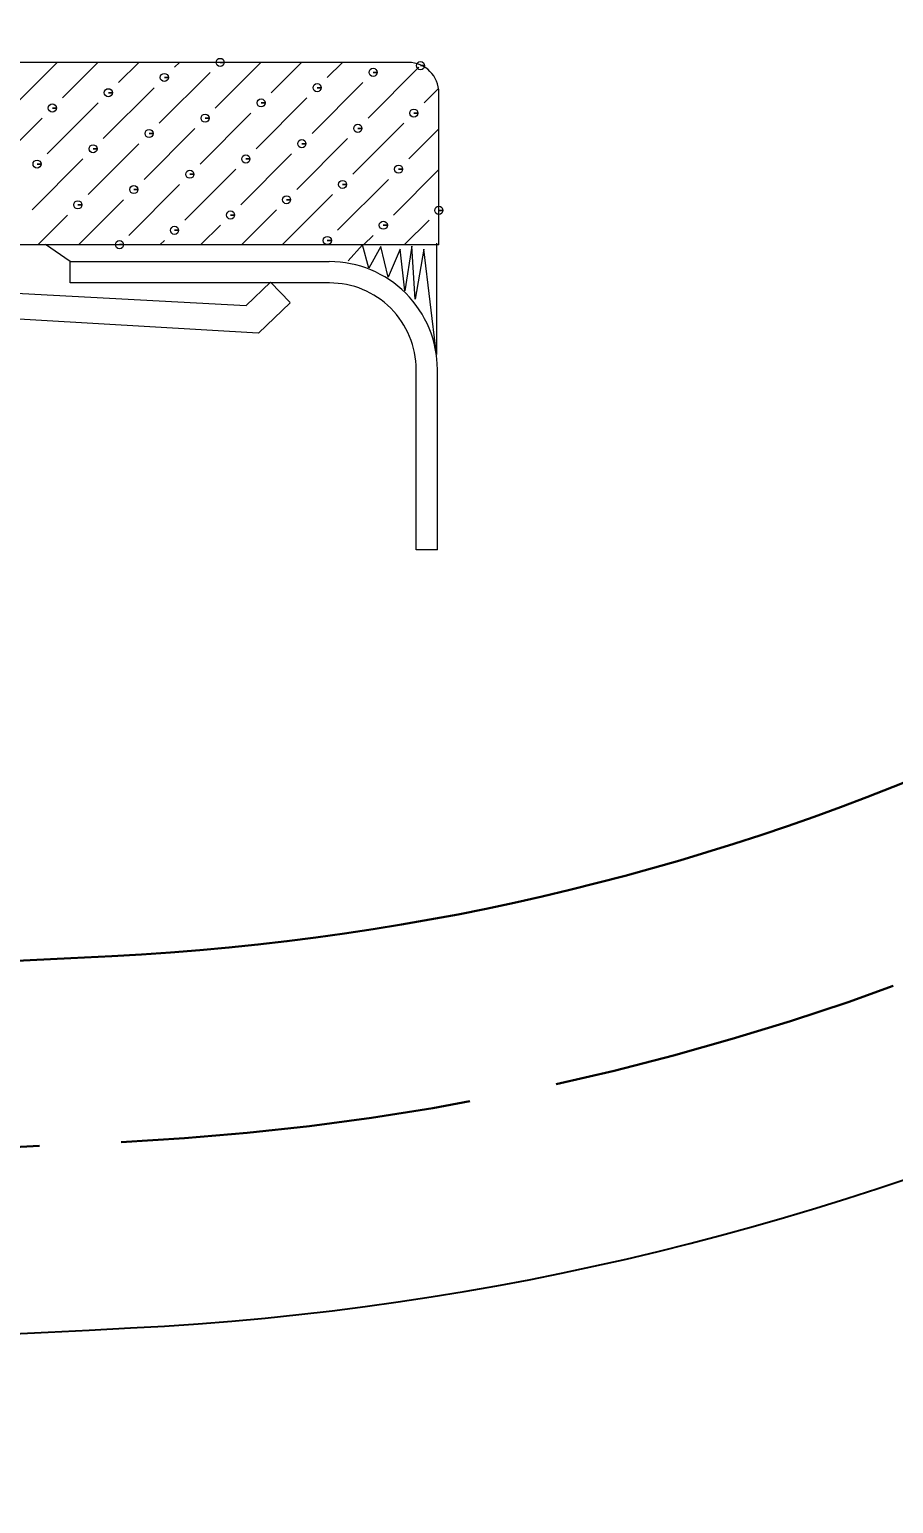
# Model space of a CAD drawing. Header units: millimetres. Extents: x 6405 to 7043, y 327 to 1007.
# Drawn here: x 6825.5 to 6855, y 503.8 to 554.1 of the extents above; entities that cross this region are included whole.
import ezdxf

# ---------------------------------------------------------------- set-up
doc = ezdxf.new("R2010")
doc.units = ezdxf.units.MM
doc.linetypes.add('ACAD_ISO02W100', pattern=[15, 12, -3])
doc.layers.add('尺寸標注', color=1, linetype='Continuous', lineweight=30)
doc.layers.add('虚线', color=2, linetype='ACAD_ISO02W100', lineweight=30)
doc.styles.add('DIM', font='txt.shx', dxfattribs={"width": 0.7, "bigfont": 'chineset.shx'})
doc.dimstyles.new('9.8', dxfattribs={"dimscale": 9.8, "dimtxt": 2.5, "dimasz": 1.8, "dimexe": 1.6, "dimexo": 0.625, "dimtad": 1, "dimdec": 0, "dimdsep": 46, "dimlunit": 6, "dimtxsty": 'DIM', "dimcen": 0, "dimclrd": 1, "dimclre": 1, "dimclrt": 3, "dimadec": 1, "dimazin": 1, "dimtfac": 1, "dimtdec": 0, "dimtofl": 0, "dimtmove": 0, "dimatfit": 3, "dimfxl": 1, "dimtolj": 1, "dimlwd": 13, "dimlwe": 13, "dimarcsym": 0})

# ---------------------------------------------------------------- blocks, each defined once
blk = doc.blocks.new('*D12')
at = {"color": 1, "lineweight": 13}
for p, q in [((6567.607, 685.296), (6567.607, 432.93)), ((6909.907, 685.296), (6909.907, 432.93)), ((6585.247, 448.61), (6892.267, 448.61))]:
    blk.add_line(p, q, dxfattribs=at)
at = {"color": 1}
for points in [[(6585.247, 451.55), (6585.247, 445.67), (6567.607, 448.61)], [(6892.267, 451.55), (6892.267, 445.67), (6909.907, 448.61)]]:
    blk.add_solid(points, dxfattribs=at)
at = {"layer": 'Defpoints', "color": 0}
for p in [(6567.607, 691.421), (6909.907, 691.421), (6909.907, 448.61)]:
    blk.add_point(p, dxfattribs=at)
at = {"color": 3, "insert": (6738.757, 466.985), "char_height": 24.5, "attachment_point": 5, "style": 'DIM'}
blk.add_mtext('\\A1;342.3', dxfattribs=at)
blk = doc.blocks.new('*D7')
at = {"color": 1, "lineweight": 13}
for p, q in [((6554.907, 685.296), (6554.907, 326.922)), ((6922.607, 685.296), (6922.607, 326.922)), ((6572.547, 342.602), (6904.967, 342.602))]:
    blk.add_line(p, q, dxfattribs=at)
at = {"color": 1}
for points in [[(6572.547, 345.542), (6572.547, 339.662), (6554.907, 342.602)], [(6904.967, 345.542), (6904.967, 339.662), (6922.607, 342.602)]]:
    blk.add_solid(points, dxfattribs=at)
at = {"layer": 'Defpoints', "color": 0}
for p in [(6554.907, 691.421), (6922.607, 691.421), (6922.607, 342.602)]:
    blk.add_point(p, dxfattribs=at)
at = {"color": 3, "insert": (6731.386, 360.977), "char_height": 24.5, "attachment_point": 5, "style": 'DIM'}
blk.add_mtext('\\A1;367.7', dxfattribs=at)
blk = doc.blocks.new('*D6')
at = {"color": 1, "lineweight": 13}
for p, q in [((6561.257, 685.296), (6561.257, 390.066)), ((6916.257, 685.296), (6916.257, 390.066)), ((6578.897, 405.746), (6898.617, 405.746))]:
    blk.add_line(p, q, dxfattribs=at)
at = {"color": 1}
for points in [[(6578.897, 408.686), (6578.897, 402.806), (6561.257, 405.746)], [(6898.617, 408.686), (6898.617, 402.806), (6916.257, 405.746)]]:
    blk.add_solid(points, dxfattribs=at)
at = {"layer": 'Defpoints', "color": 0}
for p in [(6561.257, 691.421), (6916.257, 691.421), (6916.257, 405.746)]:
    blk.add_point(p, dxfattribs=at)
at = {"color": 3, "insert": (6727.782, 424.121), "char_height": 24.5, "attachment_point": 5, "style": 'DIM'}
blk.add_mtext('\\A1;355', dxfattribs=at)

msp = doc.modelspace()

# ---------------------------------------------------------------- linework, layer by layer
at = {"linetype": 'Continuous'}
msp.add_lwpolyline([(6557.159, 601.243, 0.385251), (6648.579, 509.823, 0.024977), (6828.934, 509.823, 0.385251), (6920.354, 601.243, 0.024977), (6920.354, 781.599, 0.385251), (6828.934, 873.019, 0.024977), (6648.579, 873.019, 0.385251), (6557.159, 781.599, 0.024977)], format="xyb", close=True, dxfattribs=at)
at = {"color": 1, "lineweight": 9}
for points in [[(6838.427, 553.011), (6838.427, 553.011), (6810.412, 553.011), (6810.412, 553.011)], [(6824.701, 551.282), (6824.701, 551.282), (6826.431, 553.013), (6826.431, 553.013)], [(6826.613, 551.803), (6826.613, 551.803), (6827.823, 553.013), (6827.823, 553.013)], [(6828.526, 552.325), (6828.526, 552.325), (6829.213, 553.013), (6829.213, 553.013)], [(6830.439, 552.848), (6830.439, 552.848), (6830.605, 553.013), (6830.605, 553.013)], [(6831.83, 551.456), (6831.83, 551.456), (6833.387, 553.013), (6833.387, 553.013)], [(6833.743, 551.978), (6833.743, 551.978), (6834.778, 553.013), (6834.778, 553.013)], [(6835.655, 552.499), (6835.655, 552.499), (6836.169, 553.013), (6836.169, 553.013)], [(6837.046, 551.109), (6837.046, 551.109), (6838.785, 552.848), (6838.785, 552.848)], [(6829.917, 550.935), (6829.917, 550.935), (6831.655, 552.674), (6831.655, 552.674)], [(6828.005, 550.413), (6828.005, 550.413), (6829.743, 552.151), (6829.743, 552.151)], [(6835.133, 550.586), (6835.133, 550.586), (6836.872, 552.325), (6836.872, 552.325)], [(6838.959, 551.63), (6838.959, 551.63), (6839.431, 552.102), (6839.431, 552.102)], [(6839.464, 546.792), (6839.464, 546.792), (6839.464, 551.973), (6839.464, 551.973)], [(6826.091, 549.892), (6826.091, 549.892), (6827.83, 551.63), (6827.83, 551.63)], [(6833.221, 550.066), (6833.221, 550.066), (6834.96, 551.803), (6834.96, 551.803)], [(6824.178, 549.369), (6824.178, 549.369), (6825.917, 551.109), (6825.917, 551.109)], [(6831.308, 549.543), (6831.308, 549.543), (6833.047, 551.282), (6833.047, 551.282)], [(6836.525, 549.196), (6836.525, 549.196), (6838.264, 550.935), (6838.264, 550.935)], [(6829.396, 549.022), (6829.396, 549.022), (6831.134, 550.76), (6831.134, 550.76)], [(6834.612, 548.674), (6834.612, 548.674), (6836.351, 550.413), (6836.351, 550.413)], [(6838.437, 549.717), (6838.437, 549.717), (6839.466, 550.746), (6839.466, 550.746)], [(6827.483, 548.5), (6827.483, 548.5), (6829.222, 550.239), (6829.222, 550.239)], [(6832.699, 548.153), (6832.699, 548.153), (6834.438, 549.892), (6834.438, 549.892)], [(6825.57, 547.979), (6825.57, 547.979), (6827.309, 549.717), (6827.309, 549.717)], [(6830.787, 547.631), (6830.787, 547.631), (6832.526, 549.369), (6832.526, 549.369)], [(6837.916, 547.804), (6837.916, 547.804), (6839.466, 549.355), (6839.466, 549.355)], [(6828.873, 547.11), (6828.873, 547.11), (6830.612, 548.849), (6830.612, 548.849)], [(6836.003, 547.283), (6836.003, 547.283), (6837.742, 549.022), (6837.742, 549.022)], [(6827.167, 546.794), (6827.167, 546.794), (6828.699, 548.326), (6828.699, 548.326)], [(6834.122, 546.794), (6834.122, 546.794), (6835.829, 548.5), (6835.829, 548.5)], [(6832.732, 546.794), (6832.732, 546.794), (6833.916, 547.979), (6833.916, 547.979)], [(6825.776, 546.794), (6825.776, 546.794), (6826.787, 547.804), (6826.787, 547.804)], [(6831.341, 546.794), (6831.341, 546.794), (6832.004, 547.457), (6832.004, 547.457)], [(6838.296, 546.794), (6838.296, 546.794), (6839.134, 547.631), (6839.134, 547.631)], [(6829.949, 546.794), (6829.949, 546.794), (6830.091, 546.935), (6830.091, 546.935)], [(6836.904, 546.794), (6836.904, 546.794), (6837.221, 547.11), (6837.221, 547.11)], [(6810.877, 546.794), (6810.877, 546.794), (6839.464, 546.794), (6839.464, 546.794)], [(6826.873, 546.215), (6826.873, 546.215), (6826.027, 546.794), (6826.027, 546.794)], [(6826.872, 546.215), (6826.872, 546.215), (6835.723, 546.215), (6835.723, 546.215)], [(6826.873, 545.488), (6826.873, 545.488), (6826.873, 546.214), (6826.873, 546.214)], [(6813.35, 545.759), (6813.35, 545.759), (6832.884, 544.713), (6832.884, 544.713)], [(6835.723, 545.488), (6835.723, 545.488), (6826.872, 545.488), (6826.872, 545.488)], [(6832.885, 544.714), (6832.885, 544.714), (6833.714, 545.512), (6833.714, 545.512)], [(6833.713, 545.512), (6833.713, 545.512), (6834.384, 544.814), (6834.384, 544.814)], [(6833.299, 543.771), (6833.299, 543.771), (6812.833, 544.963), (6812.833, 544.963)], [(6834.384, 544.812), (6834.384, 544.812), (6833.3, 543.77), (6833.3, 543.77)], [(6838.688, 536.378), (6838.688, 536.378), (6838.688, 542.53), (6838.688, 542.53)], [(6839.413, 542.53), (6839.413, 542.53), (6839.413, 536.378), (6839.413, 536.378)], [(6839.419, 536.378), (6839.419, 536.378), (6838.693, 536.378), (6838.693, 536.378)]]:
    msp.add_open_spline(points, degree=3, dxfattribs=at)
for points, knots in [([(6831.996, 553.014), (6831.996, 553.014), (6832.135, 553.014), (6832.135, 553.014), (6832.135, 553.014), (6832.135, 553.09), (6832.073, 553.152), (6831.996, 553.152), (6831.996, 553.152), (6831.92, 553.152), (6831.858, 553.09), (6831.858, 553.014), (6831.858, 553.014), (6831.858, 552.937), (6831.92, 552.875), (6831.996, 552.875), (6831.996, 552.875), (6832.073, 552.875), (6832.135, 552.937), (6832.135, 553.014), (6832.135, 553.014), (6832.135, 553.014), (6831.996, 553.014), (6831.996, 553.014)], [0, 0, 0, 0, 0.142857, 0.142857, 0.142857, 0.142857, 0.285714, 0.285714, 0.285714, 0.285714, 0.428571, 0.428571, 0.428571, 0.428571, 0.571429, 0.571429, 0.571429, 0.571429, 0.714286, 0.714286, 0.714286, 0.714286, 1, 1, 1, 1]), ([(6839.466, 551.975), (6839.466, 552.25), (6839.356, 552.514), (6839.161, 552.708), (6839.161, 552.708), (6838.966, 552.903), (6838.703, 553.013), (6838.427, 553.013)], [0, 0, 0, 0, 0.333333, 0.333333, 0.333333, 0.333333, 1, 1, 1, 1]), ([(6838.841, 552.903), (6838.841, 552.903), (6838.98, 552.903), (6838.98, 552.903), (6838.98, 552.903), (6838.98, 552.979), (6838.917, 553.041), (6838.841, 553.041), (6838.841, 553.041), (6838.764, 553.041), (6838.702, 552.979), (6838.702, 552.903), (6838.702, 552.903), (6838.702, 552.826), (6838.764, 552.764), (6838.841, 552.764), (6838.841, 552.764), (6838.917, 552.764), (6838.98, 552.826), (6838.98, 552.903), (6838.98, 552.903), (6838.98, 552.903), (6838.841, 552.903), (6838.841, 552.903)], [0, 0, 0, 0, 0.142857, 0.142857, 0.142857, 0.142857, 0.285714, 0.285714, 0.285714, 0.285714, 0.428571, 0.428571, 0.428571, 0.428571, 0.571429, 0.571429, 0.571429, 0.571429, 0.714286, 0.714286, 0.714286, 0.714286, 1, 1, 1, 1]), ([(6830.091, 552.5), (6830.091, 552.5), (6830.229, 552.5), (6830.229, 552.5), (6830.229, 552.5), (6830.229, 552.576), (6830.167, 552.639), (6830.091, 552.639), (6830.091, 552.639), (6830.014, 552.639), (6829.952, 552.576), (6829.952, 552.5), (6829.952, 552.5), (6829.952, 552.423), (6830.014, 552.361), (6830.091, 552.361), (6830.091, 552.361), (6830.167, 552.361), (6830.229, 552.423), (6830.229, 552.5), (6830.229, 552.5), (6830.229, 552.5), (6830.091, 552.5), (6830.091, 552.5)], [0, 0, 0, 0, 0.142857, 0.142857, 0.142857, 0.142857, 0.285714, 0.285714, 0.285714, 0.285714, 0.428571, 0.428571, 0.428571, 0.428571, 0.571429, 0.571429, 0.571429, 0.571429, 0.714286, 0.714286, 0.714286, 0.714286, 1, 1, 1, 1]), ([(6837.221, 552.674), (6837.221, 552.674), (6837.359, 552.674), (6837.359, 552.674), (6837.359, 552.674), (6837.359, 552.75), (6837.297, 552.813), (6837.221, 552.813), (6837.221, 552.813), (6837.144, 552.813), (6837.082, 552.75), (6837.082, 552.674), (6837.082, 552.674), (6837.082, 552.597), (6837.144, 552.535), (6837.221, 552.535), (6837.221, 552.535), (6837.297, 552.535), (6837.359, 552.597), (6837.359, 552.674), (6837.359, 552.674), (6837.359, 552.674), (6837.221, 552.674), (6837.221, 552.674)], [0, 0, 0, 0, 0.142857, 0.142857, 0.142857, 0.142857, 0.285714, 0.285714, 0.285714, 0.285714, 0.428571, 0.428571, 0.428571, 0.428571, 0.571429, 0.571429, 0.571429, 0.571429, 0.714286, 0.714286, 0.714286, 0.714286, 1, 1, 1, 1]), ([(6828.178, 551.978), (6828.178, 551.978), (6828.316, 551.978), (6828.316, 551.978), (6828.316, 551.978), (6828.316, 552.055), (6828.254, 552.117), (6828.178, 552.117), (6828.178, 552.117), (6828.101, 552.117), (6828.039, 552.055), (6828.039, 551.978), (6828.039, 551.978), (6828.039, 551.902), (6828.101, 551.839), (6828.178, 551.839), (6828.178, 551.839), (6828.254, 551.839), (6828.316, 551.902), (6828.316, 551.978), (6828.316, 551.978), (6828.316, 551.978), (6828.178, 551.978), (6828.178, 551.978)], [0, 0, 0, 0, 0.142857, 0.142857, 0.142857, 0.142857, 0.285714, 0.285714, 0.285714, 0.285714, 0.428571, 0.428571, 0.428571, 0.428571, 0.571429, 0.571429, 0.571429, 0.571429, 0.714286, 0.714286, 0.714286, 0.714286, 1, 1, 1, 1]), ([(6835.307, 552.151), (6835.307, 552.151), (6835.446, 552.151), (6835.446, 552.151), (6835.446, 552.151), (6835.446, 552.228), (6835.384, 552.29), (6835.307, 552.29), (6835.307, 552.29), (6835.231, 552.29), (6835.169, 552.228), (6835.169, 552.151), (6835.169, 552.151), (6835.169, 552.075), (6835.231, 552.013), (6835.307, 552.013), (6835.307, 552.013), (6835.384, 552.013), (6835.446, 552.075), (6835.446, 552.151), (6835.446, 552.151), (6835.446, 552.151), (6835.307, 552.151), (6835.307, 552.151)], [0, 0, 0, 0, 0.142857, 0.142857, 0.142857, 0.142857, 0.285714, 0.285714, 0.285714, 0.285714, 0.428571, 0.428571, 0.428571, 0.428571, 0.571429, 0.571429, 0.571429, 0.571429, 0.714286, 0.714286, 0.714286, 0.714286, 1, 1, 1, 1]), ([(6826.266, 551.456), (6826.266, 551.456), (6826.404, 551.456), (6826.404, 551.456), (6826.404, 551.456), (6826.404, 551.533), (6826.342, 551.595), (6826.266, 551.595), (6826.266, 551.595), (6826.189, 551.595), (6826.127, 551.533), (6826.127, 551.456), (6826.127, 551.456), (6826.127, 551.38), (6826.189, 551.318), (6826.266, 551.318), (6826.266, 551.318), (6826.342, 551.318), (6826.404, 551.38), (6826.404, 551.456), (6826.404, 551.456), (6826.404, 551.456), (6826.266, 551.456), (6826.266, 551.456)], [0, 0, 0, 0, 0.142857, 0.142857, 0.142857, 0.142857, 0.285714, 0.285714, 0.285714, 0.285714, 0.428571, 0.428571, 0.428571, 0.428571, 0.571429, 0.571429, 0.571429, 0.571429, 0.714286, 0.714286, 0.714286, 0.714286, 1, 1, 1, 1]), ([(6833.396, 551.631), (6833.396, 551.631), (6833.534, 551.631), (6833.534, 551.631), (6833.534, 551.631), (6833.534, 551.707), (6833.472, 551.77), (6833.396, 551.77), (6833.396, 551.77), (6833.319, 551.77), (6833.257, 551.707), (6833.257, 551.631), (6833.257, 551.631), (6833.257, 551.554), (6833.319, 551.492), (6833.396, 551.492), (6833.396, 551.492), (6833.472, 551.492), (6833.534, 551.554), (6833.534, 551.631), (6833.534, 551.631), (6833.534, 551.631), (6833.396, 551.631), (6833.396, 551.631)], [0, 0, 0, 0, 0.142857, 0.142857, 0.142857, 0.142857, 0.285714, 0.285714, 0.285714, 0.285714, 0.428571, 0.428571, 0.428571, 0.428571, 0.571429, 0.571429, 0.571429, 0.571429, 0.714286, 0.714286, 0.714286, 0.714286, 1, 1, 1, 1]), ([(6838.611, 551.282), (6838.611, 551.282), (6838.75, 551.282), (6838.75, 551.282), (6838.75, 551.282), (6838.75, 551.359), (6838.688, 551.421), (6838.611, 551.421), (6838.611, 551.421), (6838.535, 551.421), (6838.472, 551.359), (6838.472, 551.282), (6838.472, 551.282), (6838.472, 551.206), (6838.535, 551.144), (6838.611, 551.144), (6838.611, 551.144), (6838.688, 551.144), (6838.75, 551.206), (6838.75, 551.282), (6838.75, 551.282), (6838.75, 551.282), (6838.611, 551.282), (6838.611, 551.282)], [0, 0, 0, 0, 0.142857, 0.142857, 0.142857, 0.142857, 0.285714, 0.285714, 0.285714, 0.285714, 0.428571, 0.428571, 0.428571, 0.428571, 0.571429, 0.571429, 0.571429, 0.571429, 0.714286, 0.714286, 0.714286, 0.714286, 1, 1, 1, 1]), ([(6831.482, 551.109), (6831.482, 551.109), (6831.621, 551.109), (6831.621, 551.109), (6831.621, 551.109), (6831.621, 551.186), (6831.559, 551.248), (6831.482, 551.248), (6831.482, 551.248), (6831.406, 551.248), (6831.344, 551.186), (6831.344, 551.109), (6831.344, 551.109), (6831.344, 551.033), (6831.406, 550.97), (6831.482, 550.97), (6831.482, 550.97), (6831.559, 550.97), (6831.621, 551.033), (6831.621, 551.109), (6831.621, 551.109), (6831.621, 551.109), (6831.482, 551.109), (6831.482, 551.109)], [0, 0, 0, 0, 0.142857, 0.142857, 0.142857, 0.142857, 0.285714, 0.285714, 0.285714, 0.285714, 0.428571, 0.428571, 0.428571, 0.428571, 0.571429, 0.571429, 0.571429, 0.571429, 0.714286, 0.714286, 0.714286, 0.714286, 1, 1, 1, 1]), ([(6836.699, 550.761), (6836.699, 550.761), (6836.838, 550.761), (6836.838, 550.761), (6836.838, 550.761), (6836.838, 550.837), (6836.775, 550.9), (6836.699, 550.9), (6836.699, 550.9), (6836.623, 550.9), (6836.56, 550.837), (6836.56, 550.761), (6836.56, 550.761), (6836.56, 550.684), (6836.623, 550.622), (6836.699, 550.622), (6836.699, 550.622), (6836.775, 550.622), (6836.838, 550.684), (6836.838, 550.761), (6836.838, 550.761), (6836.838, 550.761), (6836.699, 550.761), (6836.699, 550.761)], [0, 0, 0, 0, 0.142857, 0.142857, 0.142857, 0.142857, 0.285714, 0.285714, 0.285714, 0.285714, 0.428571, 0.428571, 0.428571, 0.428571, 0.571429, 0.571429, 0.571429, 0.571429, 0.714286, 0.714286, 0.714286, 0.714286, 1, 1, 1, 1]), ([(6829.569, 550.586), (6829.569, 550.586), (6829.708, 550.586), (6829.708, 550.586), (6829.708, 550.586), (6829.708, 550.663), (6829.646, 550.725), (6829.569, 550.725), (6829.569, 550.725), (6829.493, 550.725), (6829.431, 550.663), (6829.431, 550.586), (6829.431, 550.586), (6829.431, 550.51), (6829.493, 550.448), (6829.569, 550.448), (6829.569, 550.448), (6829.646, 550.448), (6829.708, 550.51), (6829.708, 550.586), (6829.708, 550.586), (6829.708, 550.586), (6829.569, 550.586), (6829.569, 550.586)], [0, 0, 0, 0, 0.142857, 0.142857, 0.142857, 0.142857, 0.285714, 0.285714, 0.285714, 0.285714, 0.428571, 0.428571, 0.428571, 0.428571, 0.571429, 0.571429, 0.571429, 0.571429, 0.714286, 0.714286, 0.714286, 0.714286, 1, 1, 1, 1]), ([(6834.786, 550.239), (6834.786, 550.239), (6834.924, 550.239), (6834.924, 550.239), (6834.924, 550.239), (6834.924, 550.316), (6834.862, 550.378), (6834.786, 550.378), (6834.786, 550.378), (6834.709, 550.378), (6834.647, 550.316), (6834.647, 550.239), (6834.647, 550.239), (6834.647, 550.163), (6834.709, 550.1), (6834.786, 550.1), (6834.786, 550.1), (6834.862, 550.1), (6834.924, 550.163), (6834.924, 550.239), (6834.924, 550.239), (6834.924, 550.239), (6834.786, 550.239), (6834.786, 550.239)], [0, 0, 0, 0, 0.142857, 0.142857, 0.142857, 0.142857, 0.285714, 0.285714, 0.285714, 0.285714, 0.428571, 0.428571, 0.428571, 0.428571, 0.571429, 0.571429, 0.571429, 0.571429, 0.714286, 0.714286, 0.714286, 0.714286, 1, 1, 1, 1]), ([(6827.656, 550.066), (6827.656, 550.066), (6827.795, 550.066), (6827.795, 550.066), (6827.795, 550.066), (6827.795, 550.143), (6827.732, 550.205), (6827.656, 550.205), (6827.656, 550.205), (6827.58, 550.205), (6827.517, 550.143), (6827.517, 550.066), (6827.517, 550.066), (6827.517, 549.99), (6827.58, 549.928), (6827.656, 549.928), (6827.656, 549.928), (6827.732, 549.928), (6827.795, 549.99), (6827.795, 550.066), (6827.795, 550.066), (6827.795, 550.066), (6827.656, 550.066), (6827.656, 550.066)], [0, 0, 0, 0, 0.142857, 0.142857, 0.142857, 0.142857, 0.285714, 0.285714, 0.285714, 0.285714, 0.428571, 0.428571, 0.428571, 0.428571, 0.571429, 0.571429, 0.571429, 0.571429, 0.714286, 0.714286, 0.714286, 0.714286, 1, 1, 1, 1]), ([(6832.873, 549.718), (6832.873, 549.718), (6833.012, 549.718), (6833.012, 549.718), (6833.012, 549.718), (6833.012, 549.794), (6832.949, 549.856), (6832.873, 549.856), (6832.873, 549.856), (6832.796, 549.856), (6832.734, 549.794), (6832.734, 549.718), (6832.734, 549.718), (6832.734, 549.641), (6832.796, 549.579), (6832.873, 549.579), (6832.873, 549.579), (6832.949, 549.579), (6833.012, 549.641), (6833.012, 549.718), (6833.012, 549.718), (6833.012, 549.718), (6832.873, 549.718), (6832.873, 549.718)], [0, 0, 0, 0, 0.142857, 0.142857, 0.142857, 0.142857, 0.285714, 0.285714, 0.285714, 0.285714, 0.428571, 0.428571, 0.428571, 0.428571, 0.571429, 0.571429, 0.571429, 0.571429, 0.714286, 0.714286, 0.714286, 0.714286, 1, 1, 1, 1]), ([(6825.743, 549.544), (6825.743, 549.544), (6825.882, 549.544), (6825.882, 549.544), (6825.882, 549.544), (6825.882, 549.62), (6825.819, 549.682), (6825.743, 549.682), (6825.743, 549.682), (6825.666, 549.682), (6825.604, 549.62), (6825.604, 549.544), (6825.604, 549.544), (6825.604, 549.467), (6825.666, 549.405), (6825.743, 549.405), (6825.743, 549.405), (6825.819, 549.405), (6825.882, 549.467), (6825.882, 549.544), (6825.882, 549.544), (6825.882, 549.544), (6825.743, 549.544), (6825.743, 549.544)], [0, 0, 0, 0, 0.142857, 0.142857, 0.142857, 0.142857, 0.285714, 0.285714, 0.285714, 0.285714, 0.428571, 0.428571, 0.428571, 0.428571, 0.571429, 0.571429, 0.571429, 0.571429, 0.714286, 0.714286, 0.714286, 0.714286, 1, 1, 1, 1]), ([(6830.961, 549.196), (6830.961, 549.196), (6831.099, 549.196), (6831.099, 549.196), (6831.099, 549.196), (6831.099, 549.273), (6831.037, 549.335), (6830.961, 549.335), (6830.961, 549.335), (6830.884, 549.335), (6830.822, 549.273), (6830.822, 549.196), (6830.822, 549.196), (6830.822, 549.12), (6830.884, 549.058), (6830.961, 549.058), (6830.961, 549.058), (6831.037, 549.058), (6831.099, 549.12), (6831.099, 549.196), (6831.099, 549.196), (6831.099, 549.196), (6830.961, 549.196), (6830.961, 549.196)], [0, 0, 0, 0, 0.142857, 0.142857, 0.142857, 0.142857, 0.285714, 0.285714, 0.285714, 0.285714, 0.428571, 0.428571, 0.428571, 0.428571, 0.571429, 0.571429, 0.571429, 0.571429, 0.714286, 0.714286, 0.714286, 0.714286, 1, 1, 1, 1]), ([(6838.09, 549.37), (6838.09, 549.37), (6838.228, 549.37), (6838.228, 549.37), (6838.228, 549.37), (6838.228, 549.446), (6838.166, 549.508), (6838.09, 549.508), (6838.09, 549.508), (6838.013, 549.508), (6837.951, 549.446), (6837.951, 549.37), (6837.951, 549.37), (6837.951, 549.293), (6838.013, 549.231), (6838.09, 549.231), (6838.09, 549.231), (6838.166, 549.231), (6838.228, 549.293), (6838.228, 549.37), (6838.228, 549.37), (6838.228, 549.37), (6838.09, 549.37), (6838.09, 549.37)], [0, 0, 0, 0, 0.142857, 0.142857, 0.142857, 0.142857, 0.285714, 0.285714, 0.285714, 0.285714, 0.428571, 0.428571, 0.428571, 0.428571, 0.571429, 0.571429, 0.571429, 0.571429, 0.714286, 0.714286, 0.714286, 0.714286, 1, 1, 1, 1]), ([(6836.177, 548.849), (6836.177, 548.849), (6836.316, 548.849), (6836.316, 548.849), (6836.316, 548.849), (6836.316, 548.925), (6836.254, 548.988), (6836.177, 548.988), (6836.177, 548.988), (6836.101, 548.988), (6836.039, 548.925), (6836.039, 548.849), (6836.039, 548.849), (6836.039, 548.773), (6836.101, 548.71), (6836.177, 548.71), (6836.177, 548.71), (6836.254, 548.71), (6836.316, 548.773), (6836.316, 548.849), (6836.316, 548.849), (6836.316, 548.849), (6836.177, 548.849), (6836.177, 548.849)], [0, 0, 0, 0, 0.142857, 0.142857, 0.142857, 0.142857, 0.285714, 0.285714, 0.285714, 0.285714, 0.428571, 0.428571, 0.428571, 0.428571, 0.571429, 0.571429, 0.571429, 0.571429, 0.714286, 0.714286, 0.714286, 0.714286, 1, 1, 1, 1]), ([(6829.048, 548.675), (6829.048, 548.675), (6829.186, 548.675), (6829.186, 548.675), (6829.186, 548.675), (6829.186, 548.751), (6829.124, 548.813), (6829.048, 548.813), (6829.048, 548.813), (6828.971, 548.813), (6828.909, 548.751), (6828.909, 548.675), (6828.909, 548.675), (6828.909, 548.598), (6828.971, 548.536), (6829.048, 548.536), (6829.048, 548.536), (6829.124, 548.536), (6829.186, 548.598), (6829.186, 548.675), (6829.186, 548.675), (6829.186, 548.675), (6829.048, 548.675), (6829.048, 548.675)], [0, 0, 0, 0, 0.142857, 0.142857, 0.142857, 0.142857, 0.285714, 0.285714, 0.285714, 0.285714, 0.428571, 0.428571, 0.428571, 0.428571, 0.571429, 0.571429, 0.571429, 0.571429, 0.714286, 0.714286, 0.714286, 0.714286, 1, 1, 1, 1]), ([(6834.264, 548.326), (6834.264, 548.326), (6834.403, 548.326), (6834.403, 548.326), (6834.403, 548.326), (6834.403, 548.403), (6834.341, 548.465), (6834.264, 548.465), (6834.264, 548.465), (6834.188, 548.465), (6834.126, 548.403), (6834.126, 548.326), (6834.126, 548.326), (6834.126, 548.25), (6834.188, 548.188), (6834.264, 548.188), (6834.264, 548.188), (6834.341, 548.188), (6834.403, 548.25), (6834.403, 548.326), (6834.403, 548.326), (6834.403, 548.326), (6834.264, 548.326), (6834.264, 548.326)], [0, 0, 0, 0, 0.142857, 0.142857, 0.142857, 0.142857, 0.285714, 0.285714, 0.285714, 0.285714, 0.428571, 0.428571, 0.428571, 0.428571, 0.571429, 0.571429, 0.571429, 0.571429, 0.714286, 0.714286, 0.714286, 0.714286, 1, 1, 1, 1]), ([(6827.134, 548.153), (6827.134, 548.153), (6827.273, 548.153), (6827.273, 548.153), (6827.273, 548.153), (6827.273, 548.229), (6827.211, 548.292), (6827.134, 548.292), (6827.134, 548.292), (6827.058, 548.292), (6826.996, 548.229), (6826.996, 548.153), (6826.996, 548.153), (6826.996, 548.077), (6827.058, 548.014), (6827.134, 548.014), (6827.134, 548.014), (6827.211, 548.014), (6827.273, 548.077), (6827.273, 548.153), (6827.273, 548.153), (6827.273, 548.153), (6827.134, 548.153), (6827.134, 548.153)], [0, 0, 0, 0, 0.142857, 0.142857, 0.142857, 0.142857, 0.285714, 0.285714, 0.285714, 0.285714, 0.428571, 0.428571, 0.428571, 0.428571, 0.571429, 0.571429, 0.571429, 0.571429, 0.714286, 0.714286, 0.714286, 0.714286, 1, 1, 1, 1]), ([(6832.351, 547.805), (6832.351, 547.805), (6832.49, 547.805), (6832.49, 547.805), (6832.49, 547.805), (6832.49, 547.881), (6832.428, 547.943), (6832.351, 547.943), (6832.351, 547.943), (6832.275, 547.943), (6832.212, 547.881), (6832.212, 547.805), (6832.212, 547.805), (6832.212, 547.728), (6832.275, 547.666), (6832.351, 547.666), (6832.351, 547.666), (6832.428, 547.666), (6832.49, 547.728), (6832.49, 547.805), (6832.49, 547.805), (6832.49, 547.805), (6832.351, 547.805), (6832.351, 547.805)], [0, 0, 0, 0, 0.142857, 0.142857, 0.142857, 0.142857, 0.285714, 0.285714, 0.285714, 0.285714, 0.428571, 0.428571, 0.428571, 0.428571, 0.571429, 0.571429, 0.571429, 0.571429, 0.714286, 0.714286, 0.714286, 0.714286, 1, 1, 1, 1]), ([(6839.466, 547.964), (6839.466, 547.964), (6839.604, 547.964), (6839.604, 547.964), (6839.604, 547.964), (6839.604, 548.041), (6839.542, 548.103), (6839.466, 548.103), (6839.466, 548.103), (6839.389, 548.103), (6839.327, 548.041), (6839.327, 547.964), (6839.327, 547.964), (6839.327, 547.888), (6839.389, 547.826), (6839.466, 547.826), (6839.466, 547.826), (6839.542, 547.826), (6839.604, 547.888), (6839.604, 547.964), (6839.604, 547.964), (6839.604, 547.964), (6839.466, 547.964), (6839.466, 547.964)], [0, 0, 0, 0, 0.142857, 0.142857, 0.142857, 0.142857, 0.285714, 0.285714, 0.285714, 0.285714, 0.428571, 0.428571, 0.428571, 0.428571, 0.571429, 0.571429, 0.571429, 0.571429, 0.714286, 0.714286, 0.714286, 0.714286, 1, 1, 1, 1]), ([(6830.439, 547.283), (6830.439, 547.283), (6830.578, 547.283), (6830.578, 547.283), (6830.578, 547.283), (6830.578, 547.359), (6830.516, 547.422), (6830.439, 547.422), (6830.439, 547.422), (6830.363, 547.422), (6830.301, 547.359), (6830.301, 547.283), (6830.301, 547.283), (6830.301, 547.207), (6830.363, 547.144), (6830.439, 547.144), (6830.439, 547.144), (6830.516, 547.144), (6830.578, 547.207), (6830.578, 547.283), (6830.578, 547.283), (6830.578, 547.283), (6830.439, 547.283), (6830.439, 547.283)], [0, 0, 0, 0, 0.142857, 0.142857, 0.142857, 0.142857, 0.285714, 0.285714, 0.285714, 0.285714, 0.428571, 0.428571, 0.428571, 0.428571, 0.571429, 0.571429, 0.571429, 0.571429, 0.714286, 0.714286, 0.714286, 0.714286, 1, 1, 1, 1]), ([(6837.568, 547.457), (6837.568, 547.457), (6837.707, 547.457), (6837.707, 547.457), (6837.707, 547.457), (6837.707, 547.534), (6837.644, 547.596), (6837.568, 547.596), (6837.568, 547.596), (6837.491, 547.596), (6837.429, 547.534), (6837.429, 547.457), (6837.429, 547.457), (6837.429, 547.381), (6837.491, 547.319), (6837.568, 547.319), (6837.568, 547.319), (6837.644, 547.319), (6837.707, 547.381), (6837.707, 547.457), (6837.707, 547.457), (6837.707, 547.457), (6837.568, 547.457), (6837.568, 547.457)], [0, 0, 0, 0, 0.142857, 0.142857, 0.142857, 0.142857, 0.285714, 0.285714, 0.285714, 0.285714, 0.428571, 0.428571, 0.428571, 0.428571, 0.571429, 0.571429, 0.571429, 0.571429, 0.714286, 0.714286, 0.714286, 0.714286, 1, 1, 1, 1]), ([(6828.558, 546.794), (6828.558, 546.794), (6828.697, 546.794), (6828.697, 546.794), (6828.697, 546.794), (6828.697, 546.87), (6828.635, 546.933), (6828.558, 546.933), (6828.558, 546.933), (6828.482, 546.933), (6828.42, 546.87), (6828.42, 546.794), (6828.42, 546.794), (6828.42, 546.718), (6828.482, 546.655), (6828.558, 546.655), (6828.558, 546.655), (6828.635, 546.655), (6828.697, 546.718), (6828.697, 546.794), (6828.697, 546.794), (6828.697, 546.794), (6828.558, 546.794), (6828.558, 546.794)], [0, 0, 0, 0, 0.142857, 0.142857, 0.142857, 0.142857, 0.285714, 0.285714, 0.285714, 0.285714, 0.428571, 0.428571, 0.428571, 0.428571, 0.571429, 0.571429, 0.571429, 0.571429, 0.714286, 0.714286, 0.714286, 0.714286, 1, 1, 1, 1]), ([(6835.655, 546.936), (6835.655, 546.936), (6835.794, 546.936), (6835.794, 546.936), (6835.794, 546.936), (6835.794, 547.012), (6835.731, 547.074), (6835.655, 547.074), (6835.655, 547.074), (6835.579, 547.074), (6835.516, 547.012), (6835.516, 546.936), (6835.516, 546.936), (6835.516, 546.859), (6835.579, 546.797), (6835.655, 546.797), (6835.655, 546.797), (6835.731, 546.797), (6835.794, 546.859), (6835.794, 546.936), (6835.794, 546.936), (6835.794, 546.936), (6835.655, 546.936), (6835.655, 546.936)], [0, 0, 0, 0, 0.142857, 0.142857, 0.142857, 0.142857, 0.285714, 0.285714, 0.285714, 0.285714, 0.428571, 0.428571, 0.428571, 0.428571, 0.571429, 0.571429, 0.571429, 0.571429, 0.714286, 0.714286, 0.714286, 0.714286, 1, 1, 1, 1]), ([(6839.384, 546.85), (6839.384, 546.85), (6839.384, 543.043), (6839.384, 543.043), (6839.384, 543.043), (6839.384, 543.043), (6838.947, 546.641), (6838.947, 546.641), (6838.947, 546.641), (6838.947, 546.641), (6838.654, 544.934), (6838.654, 544.934), (6838.654, 544.934), (6838.654, 544.934), (6838.544, 546.746), (6838.544, 546.746), (6838.544, 546.746), (6838.544, 546.746), (6838.3, 545.219), (6838.3, 545.219), (6838.3, 545.219), (6838.3, 545.219), (6838.143, 546.641), (6838.143, 546.641), (6838.143, 546.641), (6838.143, 546.641), (6837.74, 545.687), (6837.74, 545.687), (6837.74, 545.687), (6837.74, 545.687), (6837.489, 546.727), (6837.489, 546.727), (6837.489, 546.727), (6837.489, 546.727), (6837.077, 545.996), (6837.077, 545.996), (6837.077, 545.996), (6837.077, 545.996), (6836.86, 546.784), (6836.86, 546.784), (6836.86, 546.784), (6836.86, 546.784), (6836.368, 546.236), (6836.368, 546.236)], [0, 0, 0, 0, 0.083333, 0.083333, 0.083333, 0.083333, 0.166667, 0.166667, 0.166667, 0.166667, 0.25, 0.25, 0.25, 0.25, 0.333333, 0.333333, 0.333333, 0.333333, 0.416667, 0.416667, 0.416667, 0.416667, 0.5, 0.5, 0.5, 0.5, 0.583333, 0.583333, 0.583333, 0.583333, 0.666667, 0.666667, 0.666667, 0.666667, 0.75, 0.75, 0.75, 0.75, 0.833333, 0.833333, 0.833333, 0.833333, 1, 1, 1, 1]), ([(6839.414, 542.53), (6839.414, 543.508), (6839.026, 544.444), (6838.336, 545.136), (6838.336, 545.136), (6837.645, 545.826), (6836.707, 546.214), (6835.73, 546.214)], [0, 0, 0, 0, 0.333333, 0.333333, 0.333333, 0.333333, 1, 1, 1, 1]), ([(6838.689, 542.53), (6838.689, 543.315), (6838.377, 544.067), (6837.822, 544.623), (6837.822, 544.623), (6837.267, 545.178), (6836.515, 545.488), (6835.729, 545.488)], [0, 0, 0, 0, 0.333333, 0.333333, 0.333333, 0.333333, 1, 1, 1, 1])]:
    msp.add_open_spline(points, degree=3, knots=knots, dxfattribs=at)
at = {"layer": '尺寸標注', "color": 3}
msp.add_lwpolyline([(6569.843, 601.877, 0.385251), (6649.213, 522.508, 0.024977), (6828.3, 522.508, 0.385251), (6907.67, 601.877, 0.024977), (6907.67, 780.965, 0.385251), (6828.3, 860.335, 0.024977), (6649.213, 860.335, 0.385251), (6569.843, 780.965, 0.024977)], format="xyb", close=True, dxfattribs=at)
at = {"layer": '虚线'}
msp.add_lwpolyline([(6563.501, 601.56, 0.385251), (6648.896, 516.166, 0.024977), (6828.617, 516.166, 0.385251), (6914.012, 601.56, 0.024977), (6914.012, 781.282, 0.385251), (6828.617, 866.677, 0.024977), (6648.896, 866.677, 0.385251), (6563.501, 781.282, 0.024977)], format="xyb", close=True, dxfattribs=at)

# ---------------------------------------------------------------- dimensions: what is measured, and where the dimension line sits
for base, p1, p2, picture, middle in [((6922.607, 342.602), (6554.907, 691.421), (6922.607, 691.421), '*D7', (6731.386, 342.602)), ((6916.257, 405.746), (6561.257, 691.421), (6916.257, 691.421), '*D6', (6727.782, 405.746))]:
    dim = msp.add_linear_dim(base=base, p1=p1, p2=p2, dimstyle='9.8', override={"dimdec": 2, "dimtdec": 2})
    dim.commit()
    dim.dimension.update_dxf_attribs({"geometry": picture, "text_midpoint": middle, "dimtype": 128})
dim = msp.add_linear_dim(base=(6909.907, 448.61), p1=(6567.607, 691.421), p2=(6909.907, 691.421), dimstyle='9.8', override={"dimdec": 2, "dimtdec": 2})
dim.commit()
dim.dimension.update_dxf_attribs({"geometry": '*D12', "text_midpoint": (6738.757, 466.985)})

doc.saveas('drawing.dxf')
